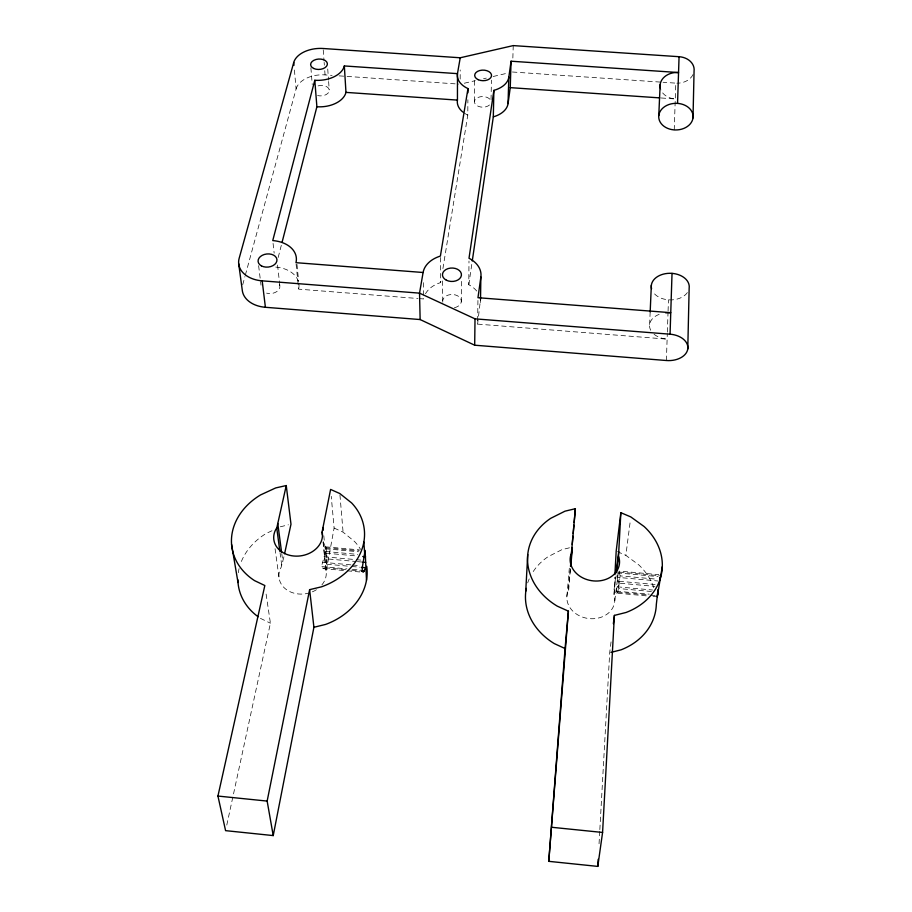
<?xml version="1.0" encoding="UTF-8"?>
<svg xmlns="http://www.w3.org/2000/svg" width="912" height="912" viewBox="0 0 912 912"><rect width="100%" height="100%" fill="white"/><g stroke="black" fill="none" stroke-linecap="round" stroke-linejoin="round"><path stroke-width="0.68" stroke-dasharray="4.56 3.42" d="M460.172 79.093L460.195 69.939M461.301 301.906L461.369 281.021M326.963 558.874L326.895 564.22L325.231 567.777L323.087 568.621L321.97 564.665L325.641 551.498L325.493 546.824L326.963 558.874L355.976 561.496M442.913 268.607L467.788 115.072L467.89 99.739M476.714 291.031A28.591 20.543 -0.1 0 0 468.791 284.749L468.985 261.06M474.445 101.278L474.673 80.393M654.075 334.259A19.403 13.27 1.5 0 0 667.117 339.139L477.603 324.113L477.934 300.47M477.603 324.113L480.521 299.227M491.044 99.636L491.431 80.142M618.94 571.186L620.137 575.871L616.569 589.232L616.478 593.131L647.395 595.946M512.852 58.037L513.239 45.6M666.387 360.514L667.31 333.53M667.356 332.128L668.029 312.474M668.074 311.072L668.45 299.843M674.23 129.903L675.815 83.14L663.035 82.262M649.618 324.547L650.176 311.915M570.513 568.735L568.085 591.261A24.065 19.961 8.4 0 0 589.505 618.632A24.065 19.961 8.4 0 0 614.255 595.456L614.745 577.342M599.047 843.76L599.765 831.026M599.845 829.612L609.695 652.718L611.086 641.66M568.678 590.292L570.296 569.179M566.876 596.323L569.327 568.199M614.05 589.768L615.794 575.666M613.799 594.396L616.056 576.11M614.791 600.689L618.29 572.611M653.801 587.738A65.664 54.458 8.4 0 0 638.753 564.859L625.849 555.351L630.454 519.658M468.791 284.749L472.063 262.371M425.494 293.767A28.591 20.543 -0.1 0 1 440.656 282.572L441.1 279.779M321.879 584.923A23.792 19.471 -8.8 0 0 326.177 571.368L334.111 528.048L331.238 496.322M309.715 592.811A23.792 19.471 -8.8 0 1 284.738 588.274A23.792 19.471 -8.8 0 1 281.158 567.264L284.008 556.445M226.78 825.086L270.419 623.204L265.666 591.113M616.478 593.131L617.504 592.697L618.53 588.525L620.137 575.871L657.506 579.245M278.183 257.492L281.705 243.789M242.706 284.772L244.952 276.553M245.328 275.185L296.104 88.943L294.109 66.679M658.418 575.255L658.772 574.651L619.522 571.117M271.981 530.738L266.03 533.543A64.9 53.147 -8.8 0 0 240.563 563.605M280.315 526.805L288.42 524.81M569.476 547.793L561.94 549.651L548.021 556.73A65.664 54.458 8.4 0 0 532.22 573.112M464.288 83.231L475.289 80.666M483.542 78.74L486.29 78.101M493.164 76.494L506.912 73.291M512.419 72.002L661.61 82.171M296.104 88.943A25.297 15.983 -3.3 0 1 325.06 74.898L332.093 75.377M339.127 75.867L458.759 84.098M661.177 97.983L675.279 98.952A16.861 13.281 -1.4 0 1 660.311 88.133M296.104 264.081L298.6 289.15L418.015 298.509M419.429 298.623L423.635 298.954L423.271 280.85M619.544 572.098L659.558 575.7M617.185 572.896L658.122 576.589M325.493 546.824L359.453 549.879M325.88 547.838L359.317 550.848M325.436 548.785L358.473 551.76M617.116 574.856L617.333 577.33L657.78 580.978M325.641 551.498L357.766 554.393M326.12 553.196L357.105 556.001M619.054 581.252L655.09 584.512M617.333 577.33L618.154 583.064L655.01 586.405M324.125 556.765L354.905 559.546M356.307 559.672L361.904 560.185M357.367 561.621L362.885 562.123M617.276 586.826L652.582 590.018M651.43 591.512L618.53 588.525L618.154 583.064M322.438 562.271L351.348 564.904M352.716 565.018L359.602 565.645M326.895 564.22L350.413 566.363M351.793 566.489L360.103 567.241M616.193 591.158L649.23 594.168M617.675 592.184L649.276 595.057M650.655 595.183L656.15 595.684M653.015 596.459L655.831 596.71M321.925 566.603L346.913 568.883M352.465 569.384L360.787 570.148M325.231 567.777L346.036 569.669M351.587 570.171L359.921 570.935M323.087 568.621L345.785 570.695M347.21 570.821L359.978 571.984M617.401 551.646L625.849 555.351M334.111 528.048L343.083 532.186L354.54 541.477A64.9 53.147 -8.8 0 1 360.605 549.412M260.422 618.347L270.419 623.204M275.071 548.716L278.969 577.319M280.041 552.661L281.865 566.318M281.762 553.607L282.845 561.815M258.62 265.677L261.014 285.182M277.556 265.05L279.87 285.946M273.064 243.379L274.159 253.137M323.213 541.648L326.177 571.368M323.042 542.013L325.869 570.331M325.983 547.337L326.952 557.198M296.97 264.366L298.623 281.09M323.794 535.709L326.758 565.805M339.948 494.931L343.083 532.186M310.889 67.807L312.235 84.508M323.236 49.886L324.045 61.001M324.148 62.392L324.353 65.174M324.752 70.726L325.06 74.898M327.739 68.993L328.525 80.119M328.628 81.51L329.221 89.855M440.416 257.48L440.656 282.572M442.571 280.953L442.73 300.447M480.225 298.042A28.591 20.543 -0.1 0 1 480.464 303.4M318.106 85.888A8.265 5.221 -3.3 0 1 329.266 90.562A8.265 5.221 -3.3 0 1 317.604 95.555M279.357 284.305A9.314 6.566 -6 0 1 276.838 291.544A9.314 6.566 -6 0 1 266.612 293.14M489.482 104.994A8.311 5.312 0.6 0 1 476.794 105.553A8.311 5.312 0.6 0 1 478.002 97.47A8.311 5.312 0.6 0 1 490.28 99.716M442.776 302.203A9.337 6.715 -0.1 0 1 450.619 294.565A9.337 6.715 -0.1 0 1 461.244 300.185A9.337 6.715 -0.1 0 1 453.424 307.834M467.788 115.072A25.433 16.245 0.6 0 1 462.943 112.108M275.72 267.091A28.5 20.11 -6 0 1 298.327 281.306M298.897 283.883A28.5 20.11 -6 0 1 298.6 289.15M527.706 582.871A65.664 54.458 8.4 0 1 529.222 578.892M238.306 572.725A64.9 53.147 -8.8 0 1 239.092 568.575M316.396 589.733A23.792 19.471 -8.8 0 1 310.889 592.424M693.04 74.51A16.701 13.258 -1.6 0 1 676.898 83.186M650.723 330.247A19.403 13.27 1.5 0 1 660.778 313.796M687.352 292.592A18.992 13.315 1.2 0 1 670.115 299.911A18.992 13.315 1.2 0 1 653.049 292.045"/><path stroke-width="1.37" d="M462.943 112.108A25.433 16.245 0.6 0 1 457.448 100.103L457.471 73.644L460.229 57.775L513.239 45.6L679.064 56.704A16.701 13.258 -1.6 0 1 694.066 71.136L693.006 117.933A17.191 13.315 -0.8 0 1 665.806 127.475A17.191 13.315 -0.8 0 1 668.906 104.527A17.191 13.315 -0.8 0 1 693.006 117.933M467.936 92.773L467.97 88.589A25.81 16.222 0.6 0 1 457.471 73.644L344.337 65.949A25.673 15.949 -3.2 0 1 314.8 80.279L272.745 240.586A28.967 20.132 -5.9 0 1 295.967 262.679L423.1 272.494A29.07 20.588 -0.1 0 1 440.393 256.078L467.97 88.589M475.015 318.847L670.058 334.191A19.631 13.247 1.7 0 1 687.785 348.908A19.631 13.247 1.7 0 1 666.387 360.514L474.685 345.203L475.015 318.847L419.531 293.14L262.189 280.85A28.967 20.132 -5.9 0 1 239.161 258.301L293.732 62.506A25.673 15.949 -3.2 0 1 323.133 48.496L460.229 57.775M480.521 299.227L480.875 276.952A29.07 20.588 -0.1 0 0 469.007 258.267L493.882 90.368A25.81 16.222 0.6 0 0 508.828 77.132L511.062 61.207L678.551 72.538L674.128 72.641A16.861 13.281 -1.4 0 0 660.311 88.133M472.268 260.969L493.312 116.861L493.882 90.368M687.773 349.022L689.153 288.169A18.992 13.315 1.2 0 0 669.568 273.292A18.992 13.315 1.2 0 0 651.567 288.728M361.483 567.367L365.632 567.743L363.386 572.143L362.395 571.607L362.167 568.324L365.108 550.392L366.499 580.214M493.312 116.861A25.433 16.245 0.6 0 0 508.052 103.603L508.828 77.132M508.052 103.603L510.253 87.643L511.062 61.207M670.058 334.191L672.03 273.372M677.548 103.387L679.064 56.704M650.176 311.915L651.339 285.262M658.783 115.562L660.14 84.668M527.74 554.553L525.665 592.595A65.664 54.458 8.4 0 0 554.257 643.576L565.064 648.546L548.773 861.338L597.793 866.4L602.581 832.451L614.403 615.395L626.122 612.454A67.613 55.073 7.9 0 0 644.123 526.532L630.808 516.922L620.855 512.692L616.193 551.122L614.893 574.583M616.58 571.892L618.496 556.411L620.855 512.692M597.793 866.4L598.181 859.321M548.773 861.338L568.404 611.165L557.255 606.138A67.613 55.073 7.9 0 1 550.711 518.324L565.03 511.165L575.358 508.714L571.425 553.242A24.784 20.178 7.8 0 0 593.53 580.921A24.784 20.178 7.8 0 0 618.963 557.483L618.496 556.411M570.513 566.432L571.037 559.558M571.357 555.431L571.881 548.557M572.234 544.43L572.953 536.188M573.192 533.44L573.922 525.198M574.161 522.451L575.358 508.714M570.775 566.352L572.383 547.565M565.064 648.546L568.404 611.165M616.136 572.85L618.746 551.692M613.354 623.694L614.403 615.395M480.875 276.952L477.968 297.7L670.753 312.679L665.646 312.827M658.019 589.517L656.321 604.519A65.664 54.458 8.4 0 1 621.072 649.823L610.96 652.399M658.282 592.127L657.233 596.836L662.317 566.614M423.1 272.494L419.531 293.14L420.136 319.553L474.685 345.203M284.59 553.755L290.985 524.206L286.254 485.549L275.709 487.931L260.558 494.92A66.804 53.705 -8.3 0 0 254.551 580.625L264.833 585.527L217.934 796.062L225.583 830.65L273.224 835.586L313.91 627.274L309.624 589.654L321.617 586.792A66.804 53.705 -8.3 0 0 351.61 502.934L339.834 493.552L330.611 489.425L322.061 532.106L322.335 534.945M273.224 835.586L267.148 801.078L309.624 589.654M279.859 551.293L276.769 528.059L286.254 485.549M282.047 242.421L316.886 106.75L314.8 80.279M276.769 528.059L276.04 529.017A24.487 19.676 -8.2 0 0 293.926 556.024A24.487 19.676 -8.2 0 0 322.369 533.155L322.061 532.106M313.91 627.274L325.538 624.446A64.9 53.147 -8.8 0 0 366.727 566.295M510.253 87.643L659.764 97.892M316.886 106.75A25.297 15.983 -3.3 0 0 345.967 92.386L457.448 100.103M238.67 263.591L242.25 290.05A28.5 20.11 -6 0 0 265.403 307.287L420.136 319.553M362.737 556.502L365.552 556.765M362.885 562.123L365.655 562.373M361.3 571.06L364.082 571.311M551.908 827.298L602.581 832.451M217.934 796.062L267.148 801.078M231.568 544.396L238.009 582.529M659.946 577.307L660.277 579.496M277.784 523.477L281.58 552.227M262.189 280.85L265.403 307.287M322.985 527.501L323.247 530.237M293.732 62.506L293.983 65.288M363.865 542.059L364.754 555.02M344.337 65.949L345.967 92.386M525.825 591.193A65.664 54.458 8.4 0 1 526.281 588.388M258.107 616.751A64.9 53.147 -8.8 0 1 237.872 579.747M446.356 280.189A9.496 6.726 -0.1 0 0 461.392 275.447A9.496 6.726 -0.1 0 0 448.1 268.595A9.496 6.726 -0.1 0 0 446.356 280.189M261.413 265.871A9.462 6.578 -5.8 0 0 276.815 261.208A9.462 6.578 -5.8 0 0 264.343 254.471A9.462 6.578 -5.8 0 0 261.413 265.871M313.717 68.468A8.39 5.21 -3.2 0 0 327.283 64.786A8.39 5.21 -3.2 0 0 316.031 59.474A8.39 5.21 -3.2 0 0 313.717 68.468M478.23 79.697A8.436 5.301 0.6 0 0 491.511 75.958A8.436 5.301 0.6 0 0 479.609 70.566A8.436 5.301 0.6 0 0 478.23 79.697"/></g></svg>
